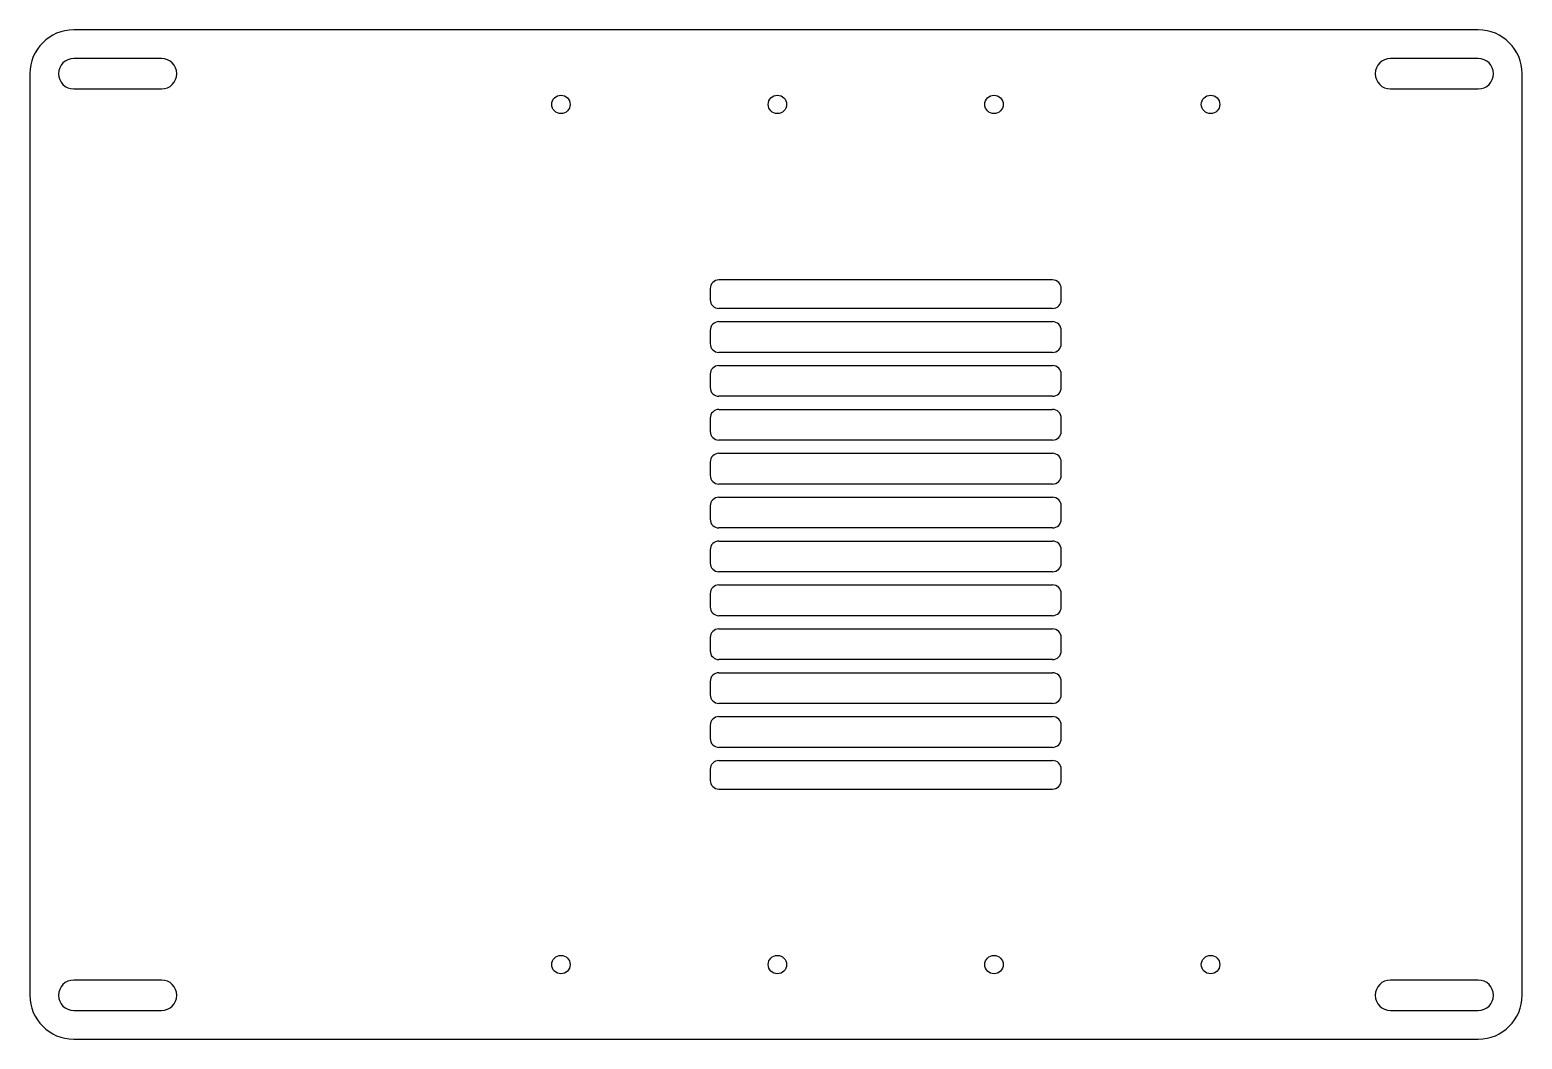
# Model space of a CAD drawing. Extents: x -195 to 145, y -115 to 115.
import ezdxf

# ---------------------------------------------------------------- set-up
doc = ezdxf.new("R2010")
doc.units = 0
doc.layers.get('0').update_dxf_attribs({"linetype": 'CONTINUOUS'})

msp = doc.modelspace()

# ---------------------------------------------------------------- linework, layer by layer
at = {"color": 7, "linetype": 'CONTINUOUS'}
for p, q in [((135, 115), (-185, 115)), ((-165, 108.47), (-185, 108.47)), ((135, 108.47), (115, 108.47)), ((-195, 105), (-195, -105)), ((145, -105), (145, 105)), ((-185, 101.53), (-165, 101.53)), ((115, 101.53), (135, 101.53)), ((38, 58), (-38, 58)), ((-40, 56), (-40, 53.5)), ((40, 53.5), (40, 56)), ((38, 51.5), (-38, 51.5)), ((-38, 48.5), (38, 48.5)), ((-40, 46.5), (-40, 43.5)), ((40, 43.5), (40, 46.5)), ((38, 41.5), (-38, 41.5)), ((-38, 38.5), (38, 38.5)), ((-40, 36.5), (-40, 33.5)), ((40, 33.5), (40, 36.5)), ((38, 31.5), (-38, 31.5)), ((-38, 28.5), (38, 28.5)), ((-40, 26.5), (-40, 23.5)), ((40, 23.5), (40, 26.5)), ((38, 21.5), (-38, 21.5)), ((-38, 18.5), (38, 18.5)), ((-40, 16.5), (-40, 13.5)), ((40, 13.5), (40, 16.5)), ((38, 11.5), (-38, 11.5)), ((-38, 8.5), (38, 8.5)), ((-40, 6.5), (-40, 3.5)), ((40, 3.5), (40, 6.5)), ((38, 1.5), (-38, 1.5)), ((-38, -1.5), (38, -1.5)), ((-40, -3.5), (-40, -6.5)), ((40, -6.5), (40, -3.5)), ((38, -8.5), (-38, -8.5)), ((-40, -13.5), (-40, -16.5)), ((-38, -11.5), (38, -11.5)), ((40, -16.5), (40, -13.5)), ((38, -18.5), (-38, -18.5)), ((-40, -23.5), (-40, -26.5)), ((-38, -21.5), (38, -21.5)), ((40, -26.5), (40, -23.5)), ((38, -28.5), (-38, -28.5)), ((-40, -33.5), (-40, -36.5)), ((-38, -31.5), (38, -31.5)), ((40, -36.5), (40, -33.5)), ((38, -38.5), (-38, -38.5)), ((-40, -43.5), (-40, -46.5)), ((-38, -41.5), (38, -41.5)), ((40, -46.5), (40, -43.5)), ((38, -48.5), (-38, -48.5)), ((-40, -53.5), (-40, -56)), ((-38, -51.5), (38, -51.5)), ((40, -56), (40, -53.5)), ((-38, -58), (38, -58)), ((-165, -101.53), (-185, -101.53)), ((135, -101.53), (115, -101.53)), ((-185, -108.47), (-165, -108.47)), ((115, -108.47), (135, -108.47)), ((-185, -115), (135, -115))]:
    msp.add_line(p, q, dxfattribs=at)
for centre in [(-74, 98), (-24.67, 98), (24.67, 98), (74, 98), (-74, -98), (-24.67, -98), (24.67, -98), (74, -98)]:
    msp.add_circle(centre, 2.1, dxfattribs=at)
for centre, radius, start, end in [((-185, 105), 10, 90, 180), ((135, 105), 10, 0, 90), ((-185, 105), 3.47, 90, 270), ((-165, 105), 3.47, 270, 90), ((115, 105), 3.47, 90, 270), ((135, 105), 3.47, 270, 90), ((-38, 56), 2, 90, 180), ((38, 56), 2, 0, 90), ((-38, 53.5), 2, 180, 270), ((38, 53.5), 2, 270, 0), ((-38, 46.5), 2, 90, 180), ((38, 46.5), 2, 0, 90), ((-38, 43.5), 2, 180, 270), ((38, 43.5), 2, 270, 0), ((-38, 36.5), 2, 90, 180), ((38, 36.5), 2, 0, 90), ((-38, 33.5), 2, 180, 270), ((38, 33.5), 2, 270, 0), ((-38, 26.5), 2, 90, 180), ((38, 26.5), 2, 0, 90), ((-38, 23.5), 2, 180, 270), ((38, 23.5), 2, 270, 0), ((-38, 16.5), 2, 90, 180), ((38, 16.5), 2, 0, 90), ((-38, 13.5), 2, 180, 270), ((38, 13.5), 2, 270, 0), ((-38, 6.5), 2, 90, 180), ((38, 6.5), 2, 0, 90), ((-38, 3.5), 2, 180, 270), ((38, 3.5), 2, 270, 0), ((-38, -3.5), 2, 90, 180), ((38, -3.5), 2, 0, 90), ((-38, -6.5), 2, 180, 270), ((38, -6.5), 2, 270, 0), ((-38, -13.5), 2, 90, 180), ((38, -13.5), 2, 0, 90), ((-38, -16.5), 2, 180, 270), ((38, -16.5), 2, 270, 0), ((-38, -23.5), 2, 90, 180), ((38, -23.5), 2, 0, 90), ((-38, -26.5), 2, 180, 270), ((38, -26.5), 2, 270, 0), ((-38, -33.5), 2, 90, 180), ((38, -33.5), 2, 0, 90), ((-38, -36.5), 2, 180, 270), ((38, -36.5), 2, 270, 0), ((-38, -43.5), 2, 90, 180), ((38, -43.5), 2, 0, 90), ((-38, -46.5), 2, 180, 270), ((38, -46.5), 2, 270, 0), ((-38, -53.5), 2, 90, 180), ((38, -53.5), 2, 0, 90), ((-38, -56), 2, 180, 270), ((38, -56), 2, 270, 0), ((-185, -105), 3.47, 90, 270), ((-165, -105), 3.47, 270, 90), ((115, -105), 3.47, 90, 270), ((135, -105), 3.47, 270, 90), ((-185, -105), 10, 180, 270), ((135, -105), 10, 270, 0)]:
    msp.add_arc(centre, radius, start, end, dxfattribs=at)

doc.saveas('drawing.dxf')
